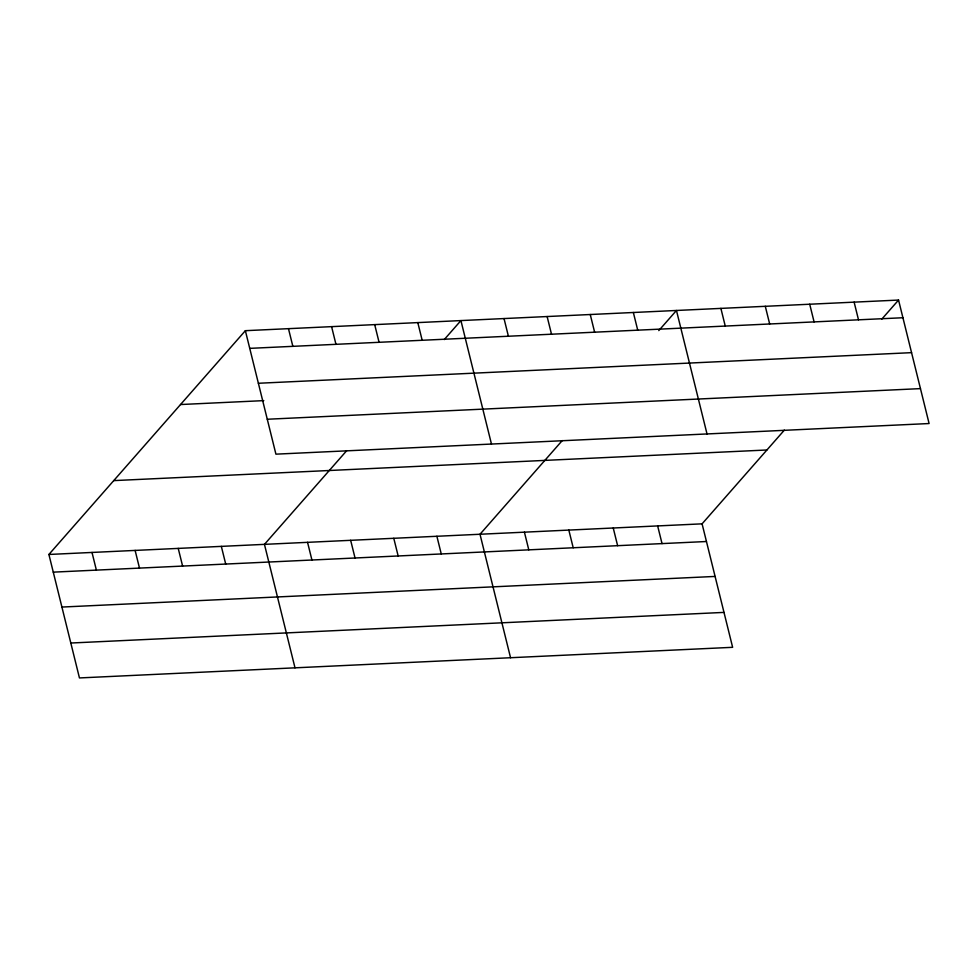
<?xml version="1.0" encoding="UTF-8"?>
<svg xmlns="http://www.w3.org/2000/svg" width="978" height="978" viewBox="0 0 978 978"><rect width="100%" height="100%" fill="white"/><g stroke="black" fill="none" stroke-linecap="round" stroke-linejoin="round"><path stroke-width="1.47" d="M784.332 430.149L702.082 523.841L732.632 647.314L79.45 677.937L48.9 554.465L245.368 330.686L898.55 300.063L929.1 423.535L275.918 454.159L245.368 330.686M346.713 450.662L264.451 544.367L295.001 667.827M444.22 339.598L460.919 320.576L491.469 444.049M562.252 440.565L480.002 534.257L510.553 657.729M658.781 330.613L676.458 310.478L707.021 433.951M881.838 319.085L898.55 300.063M249.745 348.364L902.914 317.74M258.375 383.266L911.557 352.655M180.527 404.537L263.779 400.625M267.287 419.244L920.457 388.621M113.729 480.614L766.911 449.99M48.9 554.465L702.082 523.841M53.277 572.142L706.446 541.519M61.92 607.057L715.089 576.433M70.819 643.023L723.989 612.399M854.124 302.141L858.501 319.818M809.711 304.231L814.087 321.896M765.297 306.31L769.674 323.987M720.884 308.388L725.248 326.065M633.353 312.495L637.729 330.173M657.656 525.932L662.033 543.597M590.247 314.513L594.624 332.19M613.243 528.01L617.619 545.687M547.13 316.542L551.506 334.207M568.829 530.088L573.206 547.766M504.025 318.559L508.401 336.236M524.416 532.179L528.792 549.844M417.802 322.606L422.178 340.271M436.885 536.274L441.261 553.951M374.696 324.623L379.073 342.3M393.779 538.303L398.156 555.969M331.591 326.64L335.955 344.317M350.662 540.321L355.038 557.998M288.473 328.657L292.85 346.334M307.557 542.338L311.933 560.015M221.334 546.384L225.71 564.061M178.228 548.401L182.605 566.079M135.123 550.418L139.487 568.096M92.005 552.448L96.382 570.125"/></g></svg>
